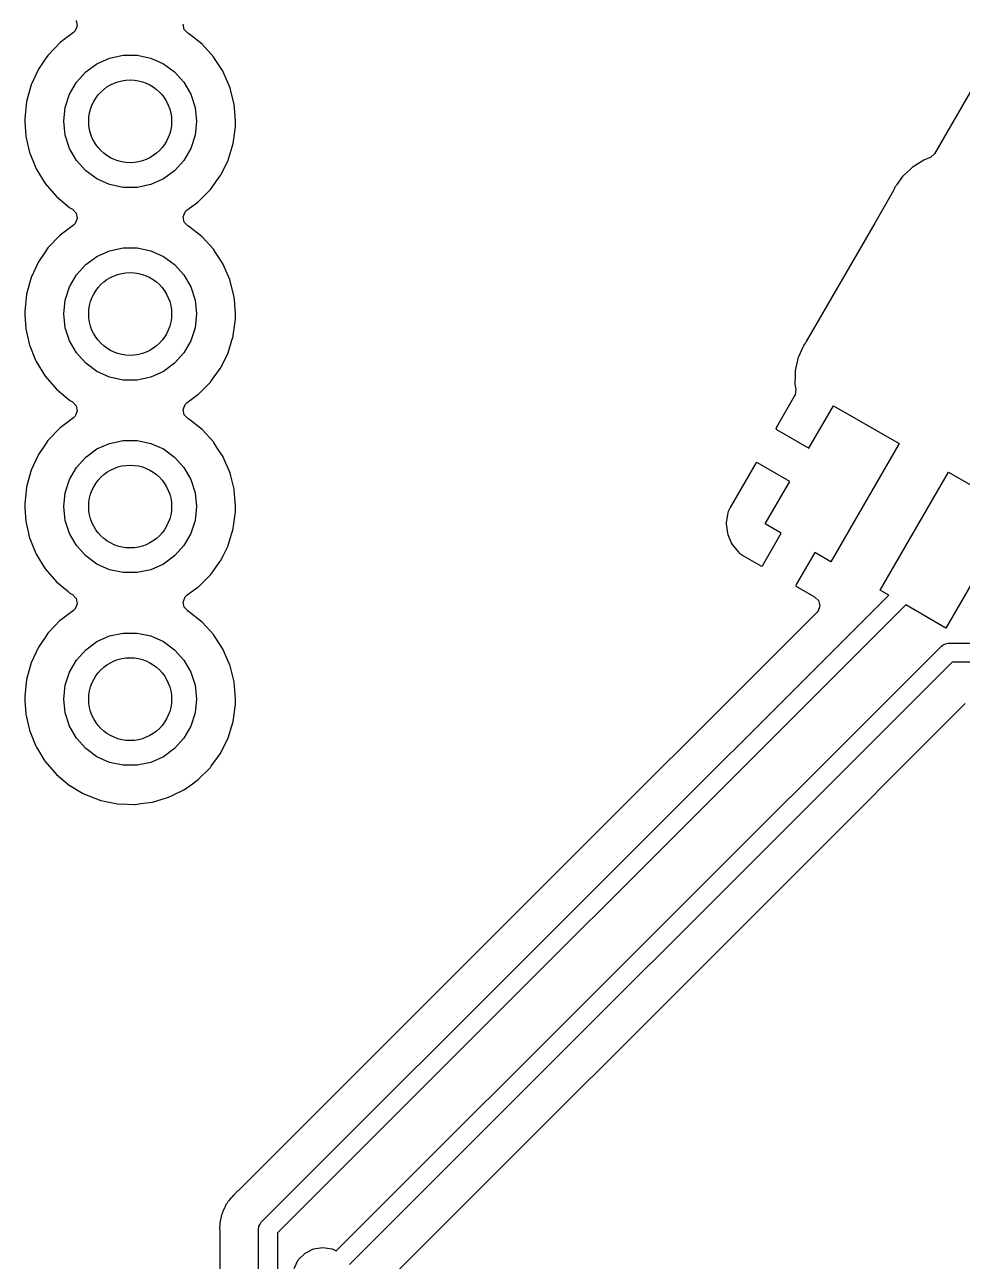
# Model space of a CAD drawing. Extents: x 189 to 319, y -167 to -61.
# Drawn here: x 260.23 to 272.59, y -99.48 to -83.17 of the extents above; entities that cross this region are included whole.
import ezdxf

# ---------------------------------------------------------------- set-up
doc = ezdxf.new("R2010")
doc.units = 0
doc.layers.add('BLACK', color=7, linetype='CONTINUOUS')

msp = doc.modelspace()

# ---------------------------------------------------------------- linework, layer by layer
at = {"layer": 'BLACK', "linetype": 'CONTINUOUS'}
for p, q in [((260.909, -83.1162), (260.922, -83.186)), ((262.332, -83.2331), (262.318, -83.1636)), ((260.872, -83.2741), (260.697, -83.4054)), ((260.895, -83.2518), (260.872, -83.2741)), ((260.922, -83.186), (260.895, -83.2518)), ((262.38, -83.2815), (262.332, -83.2331)), ((262.38, -83.2818), (262.38, -83.2815)), ((262.382, -83.2828), (262.38, -83.2818)), ((262.382, -83.2835), (262.382, -83.2828)), ((262.389, -83.2872), (262.382, -83.2835)), ((262.568, -83.4283), (262.389, -83.2872)), ((260.697, -83.4054), (260.54, -83.5701)), ((262.721, -83.5967), (262.568, -83.4283)), ((273.073, -83.3955), (272.22, -84.8717)), ((260.493, -83.6384), (260.412, -83.7582)), ((260.537, -83.5743), (260.493, -83.6384)), ((260.54, -83.5701), (260.537, -83.5743)), ((260.537, -83.5743), (260.537, -83.5743)), ((261.182, -83.6856), (261.349, -83.6111)), ((261.349, -83.6111), (261.528, -83.573)), ((261.528, -83.573), (261.712, -83.573)), ((261.712, -83.573), (261.891, -83.6111)), ((261.891, -83.6111), (262.058, -83.6856)), ((262.724, -83.601), (262.721, -83.5967)), ((262.749, -83.6407), (262.724, -83.601)), ((262.724, -83.601), (262.724, -83.601)), ((262.845, -83.7879), (262.749, -83.6407)), ((260.412, -83.7582), (260.316, -83.9647)), ((260.911, -83.9295), (261.034, -83.7933)), ((261.034, -83.7933), (261.182, -83.6856)), ((262.058, -83.6856), (262.206, -83.7933)), ((262.206, -83.7933), (262.329, -83.9295)), ((262.847, -83.7926), (262.845, -83.7879)), ((262.933, -83.992), (262.847, -83.7926)), ((262.847, -83.7926), (262.847, -83.7926)), ((260.316, -83.9647), (260.255, -84.1842)), ((260.819, -84.0881), (260.911, -83.9295)), ((262.329, -83.9295), (262.421, -84.0881)), ((260.763, -84.2623), (260.819, -84.0881)), ((262.421, -84.0881), (262.477, -84.2623)), ((262.935, -83.9967), (262.933, -83.992)), ((262.937, -84.0017), (262.935, -83.9967)), ((262.953, -84.066), (262.937, -84.0017)), ((262.937, -84.0017), (262.937, -84.0017)), ((262.991, -84.2176), (262.953, -84.066)), ((260.255, -84.1842), (260.231, -84.4106)), ((260.744, -84.4445), (260.763, -84.2623)), ((262.477, -84.2623), (262.496, -84.4445)), ((262.991, -84.2227), (262.991, -84.2176)), ((263, -84.3229), (262.991, -84.2227)), ((262.991, -84.2227), (262.991, -84.2227)), ((260.231, -84.4106), (260.231, -84.4157)), ((260.231, -84.4157), (260.231, -84.4157)), ((260.231, -84.4157), (260.233, -84.4548)), ((260.233, -84.4548), (260.244, -84.6379)), ((260.763, -84.6267), (260.744, -84.4445)), ((262.496, -84.4445), (262.477, -84.6267)), ((263.01, -84.4445), (263, -84.3229)), ((263.008, -84.5124), (263.01, -84.4445)), ((260.819, -84.801), (260.763, -84.6267)), ((262.477, -84.6267), (262.421, -84.801)), ((262.991, -84.643), (263.007, -84.5157)), ((263.007, -84.5157), (263.008, -84.5124)), ((263.007, -84.5157), (263.007, -84.5157)), ((260.244, -84.6379), (260.245, -84.643)), ((260.245, -84.643), (260.245, -84.643)), ((260.245, -84.643), (260.293, -84.855)), ((262.912, -84.9561), (262.978, -84.7382)), ((262.978, -84.7382), (262.991, -84.643)), ((260.293, -84.855), (260.294, -84.8601)), ((260.294, -84.8601), (260.296, -84.8648)), ((260.296, -84.8648), (260.296, -84.8649)), ((260.296, -84.8649), (260.372, -85.0512)), ((260.911, -84.9596), (260.819, -84.801)), ((262.421, -84.801), (262.329, -84.9596)), ((262.91, -84.9607), (262.912, -84.9561)), ((272.082, -84.9557), (271.94, -85.0436)), ((272.087, -84.9525), (272.082, -84.9557)), ((272.082, -84.9557), (272.082, -84.9557)), ((272.156, -84.9266), (272.087, -84.9525)), ((272.169, -84.9207), (272.156, -84.9266)), ((272.22, -84.8717), (272.169, -84.9207)), ((260.372, -85.0512), (260.38, -85.071)), ((260.38, -85.071), (260.499, -85.2652)), ((261.034, -85.0958), (260.911, -84.9596)), ((261.182, -85.2034), (261.034, -85.0958)), ((262.206, -85.0958), (262.058, -85.2034)), ((262.329, -84.9596), (262.206, -85.0958)), ((262.815, -85.1519), (262.91, -84.9607)), ((262.91, -84.9607), (262.91, -84.9607)), ((271.905, -85.0755), (271.804, -85.1692)), ((271.93, -85.0512), (271.905, -85.0755)), ((271.931, -85.0512), (271.93, -85.0512)), ((271.935, -85.0469), (271.931, -85.0512)), ((271.94, -85.0436), (271.935, -85.0469)), ((260.499, -85.2652), (260.648, -85.4373)), ((261.349, -85.2779), (261.182, -85.2034)), ((261.528, -85.316), (261.349, -85.2779)), ((261.891, -85.2779), (261.712, -85.316)), ((262.058, -85.2034), (261.891, -85.2779)), ((262.689, -85.3297), (262.808, -85.1644)), ((262.808, -85.1644), (262.811, -85.1602)), ((262.811, -85.1602), (262.815, -85.1519)), ((271.726, -85.2784), (271.721, -85.2852)), ((271.801, -85.1742), (271.726, -85.2784)), ((271.804, -85.1692), (271.801, -85.1742)), ((271.801, -85.1742), (271.801, -85.1742)), ((260.648, -85.4373), (260.823, -85.5828)), ((261.712, -85.316), (261.528, -85.316)), ((262.517, -85.5059), (262.678, -85.3451)), ((262.678, -85.3451), (262.689, -85.3297)), ((271.681, -85.3561), (271.433, -85.7857)), ((271.689, -85.34), (271.681, -85.3561)), ((271.7, -85.3142), (271.689, -85.34)), ((271.706, -85.3034), (271.7, -85.3142)), ((271.711, -85.2971), (271.706, -85.3034)), ((271.721, -85.2852), (271.711, -85.2971)), ((260.823, -85.5828), (260.827, -85.5854)), ((260.827, -85.5854), (260.827, -85.5854)), ((260.827, -85.5854), (260.86, -85.6046)), ((260.86, -85.6046), (260.909, -85.6562)), ((262.37, -85.6106), (262.513, -85.5089)), ((262.513, -85.5089), (262.517, -85.5059)), ((262.513, -85.5089), (262.513, -85.5089)), ((260.922, -85.726), (260.895, -85.7918)), ((260.909, -85.6562), (260.922, -85.726)), ((262.318, -85.7036), (262.343, -85.6372)), ((262.332, -85.7731), (262.318, -85.7036)), ((262.38, -85.8215), (262.332, -85.7731)), ((262.343, -85.6372), (262.37, -85.6106)), ((260.872, -85.8141), (260.697, -85.9454)), ((260.895, -85.7918), (260.872, -85.8141)), ((262.38, -85.8218), (262.38, -85.8215)), ((262.382, -85.8228), (262.38, -85.8218)), ((262.382, -85.8235), (262.382, -85.8228)), ((262.389, -85.8272), (262.382, -85.8235)), ((262.568, -85.9683), (262.389, -85.8272)), ((271.433, -85.7857), (270.531, -87.3491)), ((260.697, -85.9454), (260.54, -86.1101)), ((262.721, -86.1367), (262.568, -85.9683)), ((260.488, -86.1864), (260.412, -86.2982)), ((260.537, -86.1143), (260.488, -86.1864)), ((260.54, -86.1101), (260.537, -86.1143)), ((260.537, -86.1143), (260.537, -86.1143)), ((261.034, -86.3333), (261.182, -86.2256)), ((261.182, -86.2256), (261.349, -86.1511)), ((261.349, -86.1511), (261.528, -86.113)), ((261.528, -86.113), (261.712, -86.113)), ((261.712, -86.113), (261.891, -86.1511)), ((261.891, -86.1511), (262.058, -86.2256)), ((262.058, -86.2256), (262.206, -86.3333)), ((262.724, -86.141), (262.721, -86.1367)), ((262.753, -86.1864), (262.724, -86.141)), ((262.724, -86.141), (262.724, -86.141)), ((262.845, -86.3279), (262.753, -86.1864)), ((260.412, -86.2982), (260.316, -86.5047)), ((260.911, -86.4695), (261.034, -86.3333)), ((262.206, -86.3333), (262.329, -86.4695)), ((262.847, -86.3326), (262.845, -86.3279)), ((262.933, -86.532), (262.847, -86.3326)), ((262.847, -86.3326), (262.847, -86.3326)), ((260.316, -86.5047), (260.255, -86.7242)), ((260.819, -86.6281), (260.911, -86.4695)), ((262.329, -86.4695), (262.421, -86.6281)), ((262.935, -86.5367), (262.933, -86.532)), ((262.991, -86.7576), (262.935, -86.5367)), ((260.255, -86.7242), (260.231, -86.9506)), ((260.763, -86.8023), (260.819, -86.6281)), ((262.421, -86.6281), (262.477, -86.8023)), ((260.744, -86.9845), (260.763, -86.8023)), ((262.477, -86.8023), (262.496, -86.9845)), ((262.991, -86.7627), (262.991, -86.7576)), ((262.994, -86.7943), (262.991, -86.7627)), ((262.991, -86.7627), (262.991, -86.7627)), ((263.01, -86.9845), (262.994, -86.7943)), ((260.231, -86.9506), (260.231, -86.9557)), ((260.231, -86.9557), (260.231, -86.9557)), ((260.231, -86.9557), (260.234, -86.9968)), ((260.234, -86.9968), (260.244, -87.1779)), ((260.763, -87.1667), (260.744, -86.9845)), ((262.496, -86.9845), (262.477, -87.1667)), ((262.979, -87.2697), (263.007, -87.0557)), ((263.007, -87.0557), (263.008, -87.0524)), ((263.007, -87.0557), (263.007, -87.0557)), ((263.008, -87.0524), (263.01, -86.9845)), ((260.244, -87.1779), (260.245, -87.183)), ((260.245, -87.183), (260.245, -87.183)), ((260.245, -87.183), (260.293, -87.395)), ((260.819, -87.341), (260.763, -87.1667)), ((262.477, -87.1667), (262.421, -87.341)), ((260.293, -87.395), (260.294, -87.4001)), ((260.294, -87.4001), (260.296, -87.4048)), ((260.911, -87.4996), (260.819, -87.341)), ((262.421, -87.341), (262.329, -87.4996)), ((262.912, -87.4961), (262.962, -87.3299)), ((262.962, -87.3299), (262.977, -87.2831)), ((262.977, -87.2831), (262.978, -87.2782)), ((262.977, -87.2831), (262.977, -87.2831)), ((262.978, -87.2782), (262.979, -87.2697)), ((270.498, -87.3971), (270.494, -87.4075)), ((270.5, -87.3926), (270.498, -87.3971)), ((270.498, -87.3971), (270.498, -87.3971)), ((270.506, -87.3818), (270.5, -87.3926)), ((270.519, -87.3664), (270.506, -87.3818)), ((270.531, -87.3491), (270.519, -87.3664)), ((260.296, -87.4048), (260.296, -87.4049)), ((260.296, -87.4049), (260.365, -87.5739)), ((261.034, -87.6358), (260.911, -87.4996)), ((262.329, -87.4996), (262.206, -87.6358)), ((262.815, -87.6927), (262.91, -87.5007)), ((262.91, -87.5007), (262.912, -87.4961)), ((262.91, -87.5007), (262.91, -87.5007)), ((270.426, -87.556), (270.386, -87.7301)), ((270.429, -87.5503), (270.426, -87.556)), ((270.491, -87.4126), (270.429, -87.5503)), ((270.429, -87.5503), (270.429, -87.5503)), ((270.494, -87.4075), (270.491, -87.4126)), ((260.365, -87.5739), (260.38, -87.611)), ((260.38, -87.611), (260.499, -87.8052)), ((261.182, -87.7434), (261.034, -87.6358)), ((262.206, -87.6358), (262.058, -87.7434)), ((262.685, -87.876), (262.808, -87.7044)), ((262.808, -87.7044), (262.811, -87.7002)), ((262.811, -87.7002), (262.815, -87.6927)), ((270.386, -87.7301), (270.383, -87.8091)), ((260.499, -87.8052), (260.648, -87.9773)), ((261.349, -87.8179), (261.182, -87.7434)), ((261.528, -87.856), (261.349, -87.8179)), ((261.712, -87.856), (261.528, -87.856)), ((261.891, -87.8179), (261.712, -87.856)), ((262.058, -87.7434), (261.891, -87.8179)), ((262.517, -88.0459), (262.678, -87.8851)), ((262.678, -87.8851), (262.685, -87.876)), ((270.381, -87.8851), (270.38, -87.9089)), ((270.383, -87.8091), (270.381, -87.8851)), ((260.648, -87.9773), (260.823, -88.1228)), ((262.37, -88.1506), (262.513, -88.0489)), ((262.513, -88.0489), (262.517, -88.0459)), ((262.513, -88.0489), (262.513, -88.0489)), ((270.383, -88.0525), (270.377, -88.0656)), ((270.38, -87.9089), (270.392, -87.982)), ((270.392, -87.982), (270.383, -88.0525)), ((260.823, -88.1228), (260.827, -88.1254)), ((260.827, -88.1254), (260.827, -88.1254)), ((260.827, -88.1254), (260.86, -88.1446)), ((260.86, -88.1446), (260.909, -88.1962)), ((260.909, -88.1962), (260.922, -88.266)), ((262.318, -88.2436), (262.343, -88.1772)), ((262.343, -88.1772), (262.37, -88.1506)), ((270.377, -88.0656), (270.135, -88.4845)), ((270.566, -88.7542), (270.889, -88.1947)), ((270.889, -88.1947), (271.755, -88.6947)), ((260.872, -88.3541), (260.697, -88.4854)), ((260.895, -88.3318), (260.872, -88.3541)), ((260.922, -88.266), (260.895, -88.3318)), ((262.332, -88.3131), (262.318, -88.2436)), ((262.38, -88.3615), (262.332, -88.3131)), ((262.38, -88.3618), (262.38, -88.3615)), ((262.382, -88.3628), (262.38, -88.3618)), ((262.382, -88.3635), (262.382, -88.3628)), ((262.389, -88.3672), (262.382, -88.3635)), ((262.568, -88.5083), (262.389, -88.3672)), ((260.697, -88.4854), (260.54, -88.6501)), ((262.721, -88.6767), (262.568, -88.5083)), ((270.135, -88.4845), (270.131, -88.4999)), ((270.131, -88.4999), (270.132, -88.5017)), ((270.132, -88.5017), (270.138, -88.507)), ((270.138, -88.507), (270.566, -88.7542)), ((260.513, -88.6898), (260.412, -88.8382)), ((260.537, -88.6543), (260.513, -88.6898)), ((260.54, -88.6501), (260.537, -88.6543)), ((260.537, -88.6543), (260.537, -88.6543)), ((261.182, -88.7656), (261.349, -88.6911)), ((261.349, -88.6911), (261.528, -88.653)), ((261.528, -88.653), (261.712, -88.653)), ((261.712, -88.653), (261.891, -88.6911)), ((261.891, -88.6911), (262.058, -88.7656)), ((262.724, -88.681), (262.721, -88.6767)), ((262.764, -88.744), (262.724, -88.681)), ((262.724, -88.681), (262.724, -88.681)), ((271.755, -88.6947), (270.855, -90.2536)), ((260.412, -88.8382), (260.316, -89.0447)), ((261.034, -88.8733), (261.182, -88.7656)), ((262.058, -88.7656), (262.206, -88.8733)), ((262.845, -88.8679), (262.764, -88.744)), ((262.847, -88.8726), (262.845, -88.8679)), ((260.819, -89.1681), (260.911, -89.0095)), ((260.911, -89.0095), (261.034, -88.8733)), ((262.206, -88.8733), (262.329, -89.0095)), ((262.329, -89.0095), (262.421, -89.1681)), ((262.933, -89.072), (262.847, -88.8726)), ((262.847, -88.8726), (262.847, -88.8726)), ((269.865, -88.9519), (269.527, -89.5383)), ((269.87, -88.9461), (269.865, -88.9519)), ((269.872, -88.9454), (269.87, -88.9461)), ((269.888, -88.9492), (269.872, -88.9454)), ((270.312, -89.1941), (269.888, -88.9492)), ((260.316, -89.0447), (260.255, -89.2642)), ((260.763, -89.3423), (260.819, -89.1681)), ((262.421, -89.1681), (262.477, -89.3423)), ((262.935, -89.0767), (262.933, -89.072)), ((262.937, -89.0817), (262.935, -89.0767)), ((262.946, -89.1196), (262.937, -89.0817)), ((262.937, -89.0817), (262.937, -89.0817)), ((262.991, -89.2976), (262.946, -89.1196)), ((269.989, -89.7536), (270.312, -89.1941)), ((271.504, -90.6286), (272.404, -89.0697)), ((272.404, -89.0697), (273.27, -89.5697)), ((260.255, -89.2642), (260.231, -89.4906)), ((260.744, -89.5245), (260.763, -89.3423)), ((262.477, -89.3423), (262.496, -89.5245)), ((262.991, -89.3027), (262.991, -89.2976)), ((263.001, -89.4151), (262.991, -89.3027)), ((262.991, -89.3027), (262.991, -89.3027)), ((260.231, -89.4906), (260.231, -89.4957)), ((260.231, -89.4957), (260.231, -89.4957)), ((260.231, -89.4957), (260.234, -89.5441)), ((263.01, -89.5245), (263.001, -89.4151)), ((260.234, -89.5441), (260.244, -89.7179)), ((260.763, -89.7067), (260.744, -89.5245)), ((262.496, -89.5245), (262.477, -89.7067)), ((262.987, -89.7509), (263.007, -89.5957)), ((263.007, -89.5957), (263.008, -89.5924)), ((263.007, -89.5957), (263.007, -89.5957)), ((263.008, -89.5711), (263.009, -89.5279)), ((263.008, -89.5924), (263.008, -89.5711)), ((263.009, -89.5279), (263.01, -89.5245)), ((263.009, -89.5279), (263.009, -89.5279)), ((269.498, -89.6062), (269.477, -89.7331)), ((269.503, -89.5912), (269.498, -89.6062)), ((269.524, -89.5444), (269.503, -89.5912)), ((269.527, -89.5383), (269.524, -89.5444)), ((273.27, -89.5697), (272.37, -91.1286)), ((260.244, -89.7179), (260.245, -89.723)), ((260.245, -89.723), (260.245, -89.723)), ((260.245, -89.723), (260.275, -89.856)), ((260.819, -89.881), (260.763, -89.7067)), ((262.477, -89.7067), (262.421, -89.881)), ((262.912, -90.0361), (262.978, -89.8182)), ((262.978, -89.8182), (262.984, -89.7764)), ((262.984, -89.7764), (262.987, -89.7509)), ((269.477, -89.7331), (269.477, -89.7509)), ((269.477, -89.7509), (269.492, -89.8775)), ((270.202, -89.8766), (269.989, -89.7536)), ((260.275, -89.856), (260.294, -89.9401)), ((260.294, -89.9401), (260.296, -89.9449)), ((260.296, -89.9449), (260.296, -89.9449)), ((260.296, -89.9449), (260.376, -90.1422)), ((260.911, -90.0396), (260.819, -89.881)), ((262.421, -89.881), (262.329, -90.0396)), ((269.492, -89.8775), (269.497, -89.8947)), ((269.497, -89.8947), (269.547, -90.012)), ((269.547, -90.012), (269.556, -90.0272)), ((269.955, -90.3048), (270.202, -89.8766)), ((260.376, -90.1422), (260.38, -90.151)), ((260.38, -90.151), (260.499, -90.3452)), ((261.034, -90.1758), (260.911, -90.0396)), ((261.182, -90.2834), (261.034, -90.1758)), ((262.206, -90.1758), (262.058, -90.2834)), ((262.329, -90.0396), (262.206, -90.1758)), ((262.811, -90.2402), (262.844, -90.1742)), ((262.844, -90.1742), (262.91, -90.0407)), ((262.91, -90.0407), (262.912, -90.0361)), ((262.91, -90.0407), (262.91, -90.0407)), ((269.556, -90.0272), (269.638, -90.1265)), ((269.638, -90.1265), (269.649, -90.1373)), ((269.649, -90.1373), (269.69, -90.1675)), ((269.69, -90.1675), (269.696, -90.1712)), ((269.696, -90.1712), (269.932, -90.3075)), ((270.642, -90.1306), (270.397, -90.5548)), ((270.855, -90.2536), (270.642, -90.1306)), ((261.349, -90.3579), (261.182, -90.2834)), ((262.058, -90.2834), (261.891, -90.3579)), ((262.704, -90.389), (262.808, -90.2444)), ((262.808, -90.2444), (262.811, -90.2402)), ((269.932, -90.3075), (269.948, -90.3112)), ((269.948, -90.3112), (269.949, -90.3106)), ((269.949, -90.3106), (269.955, -90.3048)), ((260.499, -90.3452), (260.648, -90.5173)), ((261.528, -90.396), (261.349, -90.3579)), ((261.712, -90.396), (261.528, -90.396)), ((261.891, -90.3579), (261.712, -90.396)), ((262.517, -90.5859), (262.678, -90.4251)), ((262.678, -90.4251), (262.704, -90.389)), ((260.648, -90.5173), (260.793, -90.638)), ((260.793, -90.638), (260.809, -90.6515)), ((260.809, -90.6515), (260.823, -90.6628)), ((260.823, -90.6628), (260.827, -90.6654)), ((260.827, -90.6654), (260.827, -90.6654)), ((260.827, -90.6654), (260.86, -90.6846)), ((262.37, -90.6906), (262.513, -90.5889)), ((262.513, -90.5889), (262.517, -90.5859)), ((262.513, -90.5889), (262.513, -90.5889)), ((270.397, -90.5548), (270.393, -90.5703)), ((270.393, -90.5703), (270.394, -90.572)), ((270.394, -90.572), (270.4, -90.5773)), ((270.4, -90.5773), (270.64, -90.7159)), ((271.617, -90.6933), (271.504, -90.6286)), ((260.86, -90.6846), (260.909, -90.7362)), ((260.922, -90.806), (260.895, -90.8718)), ((260.909, -90.7362), (260.922, -90.806)), ((262.318, -90.7836), (262.343, -90.7172)), ((262.332, -90.8531), (262.318, -90.7836)), ((262.343, -90.7172), (262.37, -90.6906)), ((263.347, -98.9627), (271.617, -90.6933)), ((271.841, -90.8227), (263.56, -99.1029)), ((270.64, -90.7159), (270.641, -90.7164)), ((270.641, -90.7164), (270.641, -90.7166)), ((270.641, -90.7166), (270.643, -90.7176)), ((270.643, -90.7176), (270.642, -90.718)), ((270.642, -90.718), (270.692, -90.7651)), ((270.692, -90.7651), (270.71, -90.834)), ((272.37, -91.1286), (271.841, -90.8227)), ((260.872, -90.8941), (260.697, -91.0254)), ((260.895, -90.8718), (260.872, -90.8941)), ((262.38, -90.9015), (262.332, -90.8531)), ((262.38, -90.9018), (262.38, -90.9015)), ((262.382, -90.9028), (262.38, -90.9018)), ((262.382, -90.9035), (262.382, -90.9028)), ((262.389, -90.9072), (262.382, -90.9035)), ((262.568, -91.0483), (262.389, -90.9072)), ((270.673, -90.9179), (266.84, -94.7504)), ((270.687, -90.9012), (270.673, -90.9179)), ((270.71, -90.834), (270.687, -90.9012)), ((260.694, -91.0292), (260.545, -91.1848)), ((260.697, -91.0254), (260.694, -91.0292)), ((262.721, -91.2167), (262.568, -91.0483)), ((260.498, -91.2517), (260.412, -91.3782)), ((260.537, -91.1943), (260.498, -91.2517)), ((260.54, -91.1901), (260.537, -91.1943)), ((260.537, -91.1943), (260.537, -91.1943)), ((260.545, -91.1848), (260.54, -91.1901)), ((261.034, -91.4133), (261.182, -91.3056)), ((261.182, -91.3056), (261.349, -91.2311)), ((261.349, -91.2311), (261.528, -91.193)), ((261.528, -91.193), (261.712, -91.193)), ((261.712, -91.193), (261.891, -91.2311)), ((261.891, -91.2311), (262.058, -91.3056)), ((262.058, -91.3056), (262.206, -91.4133)), ((262.724, -91.221), (262.721, -91.2167)), ((262.75, -91.2619), (262.724, -91.221)), ((262.724, -91.221), (262.724, -91.221)), ((262.845, -91.4079), (262.75, -91.2619)), ((260.412, -91.3782), (260.316, -91.5847)), ((260.911, -91.5495), (261.034, -91.4133)), ((262.206, -91.4133), (262.329, -91.5495)), ((262.847, -91.4126), (262.845, -91.4079)), ((262.926, -91.5939), (262.847, -91.4126)), ((262.847, -91.4126), (262.847, -91.4126)), ((264.337, -99.3416), (272.314, -91.3647)), ((272.314, -91.3647), (272.331, -91.3514)), ((272.331, -91.3514), (272.334, -91.3479)), ((272.334, -91.3479), (272.337, -91.3471)), ((272.337, -91.3471), (272.342, -91.3433)), ((272.342, -91.3433), (272.372, -91.3368)), ((272.372, -91.3368), (272.402, -91.3281)), ((272.402, -91.3281), (272.977, -91.3281)), ((260.316, -91.5847), (260.255, -91.8042)), ((260.819, -91.7081), (260.911, -91.5495)), ((262.329, -91.5495), (262.421, -91.7081)), ((262.935, -91.6167), (262.926, -91.5939)), ((262.937, -91.6217), (262.935, -91.6167)), ((262.938, -91.6255), (262.937, -91.6217)), ((262.937, -91.6217), (262.937, -91.6217)), ((262.991, -91.8376), (262.938, -91.6255)), ((272.454, -91.5781), (264.513, -99.5184)), ((273.05, -91.5781), (272.454, -91.5781)), ((260.255, -91.8042), (260.231, -92.0306)), ((260.763, -91.8823), (260.819, -91.7081)), ((262.421, -91.7081), (262.477, -91.8823)), ((260.744, -92.0645), (260.763, -91.8823)), ((262.477, -91.8823), (262.496, -92.0645)), ((262.991, -91.8427), (262.991, -91.8376)), ((263, -91.9456), (262.991, -91.8427)), ((262.991, -91.8427), (262.991, -91.8427)), ((263.01, -92.0645), (263, -91.9456)), ((260.231, -92.0306), (260.231, -92.0357)), ((260.231, -92.0357), (260.231, -92.0357)), ((260.231, -92.0357), (260.234, -92.0878)), ((260.234, -92.0878), (260.244, -92.2579)), ((260.763, -92.2467), (260.744, -92.0645)), ((262.496, -92.0645), (262.477, -92.2467)), ((263.007, -92.1357), (263.008, -92.1324)), ((263.008, -92.1262), (263.009, -92.0679)), ((263.008, -92.1324), (263.008, -92.1262)), ((263.009, -92.0679), (263.01, -92.0645)), ((263.009, -92.0679), (263.009, -92.0679)), ((270.292, -94.4589), (272.627, -92.1235)), ((260.244, -92.2579), (260.245, -92.263)), ((260.245, -92.263), (260.245, -92.263)), ((260.245, -92.263), (260.293, -92.475)), ((260.819, -92.421), (260.763, -92.2467)), ((262.477, -92.2467), (262.421, -92.421)), ((262.978, -92.3582), (262.991, -92.263)), ((262.991, -92.263), (263.007, -92.1357)), ((263.007, -92.1357), (263.007, -92.1357)), ((260.911, -92.5796), (260.819, -92.421)), ((262.421, -92.421), (262.329, -92.5796)), ((262.912, -92.5761), (262.978, -92.3582)), ((260.293, -92.475), (260.294, -92.4801)), ((260.294, -92.4801), (260.296, -92.4848)), ((260.296, -92.4848), (260.296, -92.4849)), ((260.296, -92.4849), (260.378, -92.6863)), ((261.034, -92.7158), (260.911, -92.5796)), ((262.329, -92.5796), (262.206, -92.7158)), ((262.835, -92.7314), (262.91, -92.5807)), ((262.91, -92.5807), (262.912, -92.5761)), ((262.91, -92.5807), (262.91, -92.5807)), ((260.378, -92.6863), (260.38, -92.691)), ((260.38, -92.691), (260.384, -92.6986)), ((260.384, -92.6986), (260.496, -92.8808)), ((261.182, -92.8234), (261.034, -92.7158)), ((262.206, -92.7158), (262.058, -92.8234)), ((262.69, -92.9492), (262.808, -92.7844)), ((262.808, -92.7844), (262.811, -92.7802)), ((262.811, -92.7802), (262.835, -92.7314)), ((260.496, -92.8808), (260.499, -92.8852)), ((260.499, -92.8852), (260.648, -93.0573)), ((261.349, -92.8979), (261.182, -92.8234)), ((261.528, -92.936), (261.349, -92.8979)), ((261.712, -92.936), (261.528, -92.936)), ((261.891, -92.8979), (261.712, -92.936)), ((262.058, -92.8234), (261.891, -92.8979)), ((260.648, -93.0573), (260.823, -93.2028)), ((262.517, -93.1259), (262.678, -92.9651)), ((262.678, -92.9651), (262.69, -92.9492)), ((260.823, -93.2028), (260.827, -93.2054)), ((260.827, -93.2054), (260.827, -93.2054)), ((260.827, -93.2054), (260.993, -93.3024)), ((262.183, -93.331), (262.327, -93.2604)), ((262.327, -93.2604), (262.332, -93.2581)), ((262.332, -93.2581), (262.336, -93.2551)), ((262.336, -93.2551), (262.441, -93.1797)), ((262.336, -93.2551), (262.336, -93.2551)), ((262.441, -93.1797), (262.517, -93.1259)), ((260.993, -93.3024), (261.02, -93.3177)), ((261.02, -93.3177), (261.232, -93.3989)), ((261.232, -93.3989), (261.237, -93.3999)), ((261.237, -93.3999), (261.237, -93.3999)), ((261.237, -93.3999), (261.279, -93.4085)), ((261.279, -93.4085), (261.455, -93.4443)), ((261.76, -93.4427), (261.909, -93.4237)), ((261.909, -93.4237), (261.914, -93.4222)), ((261.914, -93.4222), (262.04, -93.3843)), ((261.914, -93.4222), (261.914, -93.4222)), ((262.04, -93.3843), (262.127, -93.3583)), ((262.127, -93.3583), (262.183, -93.331)), ((261.455, -93.4443), (261.583, -93.449)), ((261.583, -93.449), (261.678, -93.4525)), ((261.678, -93.4525), (261.678, -93.4525)), ((261.678, -93.4525), (261.683, -93.4526)), ((261.683, -93.4526), (261.688, -93.452)), ((261.688, -93.452), (261.76, -93.4427)), ((261.688, -93.452), (261.688, -93.452)), ((265.107, -99.6438), (270.292, -94.4589)), ((266.84, -94.7504), (263.043, -98.5475)), ((262.949, -98.6436), (262.919, -98.6758)), ((262.957, -98.6346), (262.949, -98.6436)), ((262.959, -98.6314), (262.957, -98.6346)), ((262.979, -98.6116), (262.959, -98.6314)), ((262.982, -98.6088), (262.979, -98.6116)), ((263.023, -98.5649), (262.982, -98.6088)), ((263.028, -98.5591), (263.023, -98.5649)), ((263.035, -98.555), (263.028, -98.5591)), ((263.043, -98.5475), (263.035, -98.555)), ((262.842, -98.8161), (262.84, -98.8237)), ((262.863, -98.7773), (262.842, -98.8161)), ((262.868, -98.7667), (262.863, -98.7773)), ((262.883, -98.7334), (262.868, -98.7667)), ((262.886, -98.7261), (262.883, -98.7334)), ((262.883, -98.7334), (262.883, -98.7334)), ((262.898, -98.7101), (262.886, -98.7261)), ((262.909, -98.6936), (262.898, -98.7101)), ((262.915, -98.6828), (262.909, -98.6936)), ((262.919, -98.6758), (262.915, -98.6828)), ((262.915, -98.6828), (262.915, -98.6828)), ((262.813, -98.9283), (262.802, -98.9711)), ((262.802, -98.9711), (262.802, -98.9914)), ((262.815, -98.9167), (262.813, -98.9283)), ((262.821, -98.8808), (262.815, -98.9167)), ((262.822, -98.873), (262.821, -98.8808)), ((262.821, -98.8808), (262.821, -98.8808)), ((262.83, -98.8544), (262.822, -98.873)), ((262.837, -98.8357), (262.83, -98.8544)), ((262.84, -98.8237), (262.837, -98.8357)), ((262.84, -98.8237), (262.84, -98.8237)), ((263.332, -98.9898), (263.347, -98.9627)), ((262.8, -99.0111), (262.797, -99.0311)), ((262.797, -99.0311), (262.798, -99.039)), ((262.798, -99.039), (262.801, -99.0751)), ((262.802, -98.9914), (262.8, -99.0111)), ((262.801, -99.0751), (262.802, -99.0869)), ((262.802, -99.0869), (262.802, -101.68)), ((263.31, -99.0511), (263.314, -99.0291)), ((263.31, -102.575), (263.31, -99.0511)), ((263.313, -99.0245), (263.315, -99.022)), ((263.314, -99.0291), (263.313, -99.0245)), ((263.315, -99.022), (263.316, -99.0156)), ((263.316, -99.0156), (263.332, -98.9898)), ((263.56, -99.1029), (263.56, -102.627)), ((264.036, -99.3146), (264.16, -99.295)), ((264.16, -99.295), (264.284, -99.3146)), ((263.78, -99.5714), (263.836, -99.4599)), ((263.836, -99.4599), (263.925, -99.3714)), ((263.925, -99.3714), (264.036, -99.3146)), ((264.284, -99.3146), (264.337, -99.3416))]:
    msp.add_line(p, q, dxfattribs=at)
at = {"layer": 'BLACK'}
for centre in [(261.62, -84.4445), (261.62, -86.9845), (261.62, -89.5245), (261.62, -92.0645)]:
    msp.add_circle(centre, 0.5461, dxfattribs=at)

doc.saveas('drawing.dxf')
